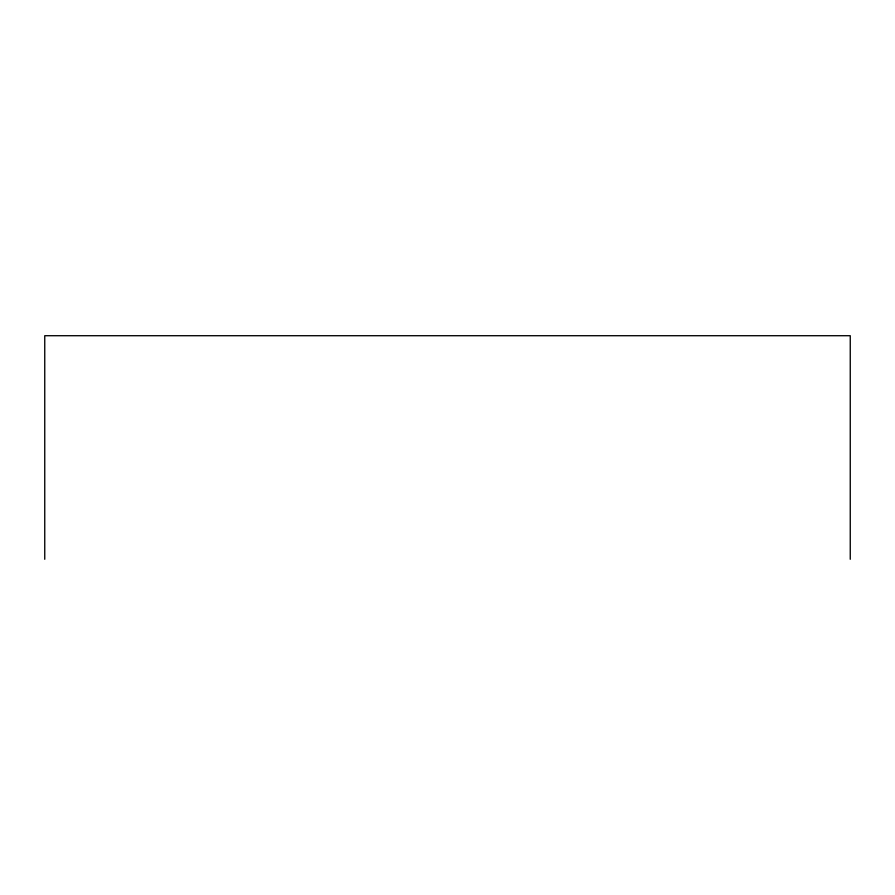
<?xml version="1.0" encoding="UTF-8"?>
<svg xmlns="http://www.w3.org/2000/svg" width="895" height="895" viewBox="0 0 895 895"><rect width="100%" height="100%" fill="white"/><g stroke="black" fill="none" stroke-linecap="round" stroke-linejoin="round"><path stroke-width="1.34" d="M850.25 559.285L850.25 335.714L44.75 335.714L44.75 559.285"/></g></svg>
